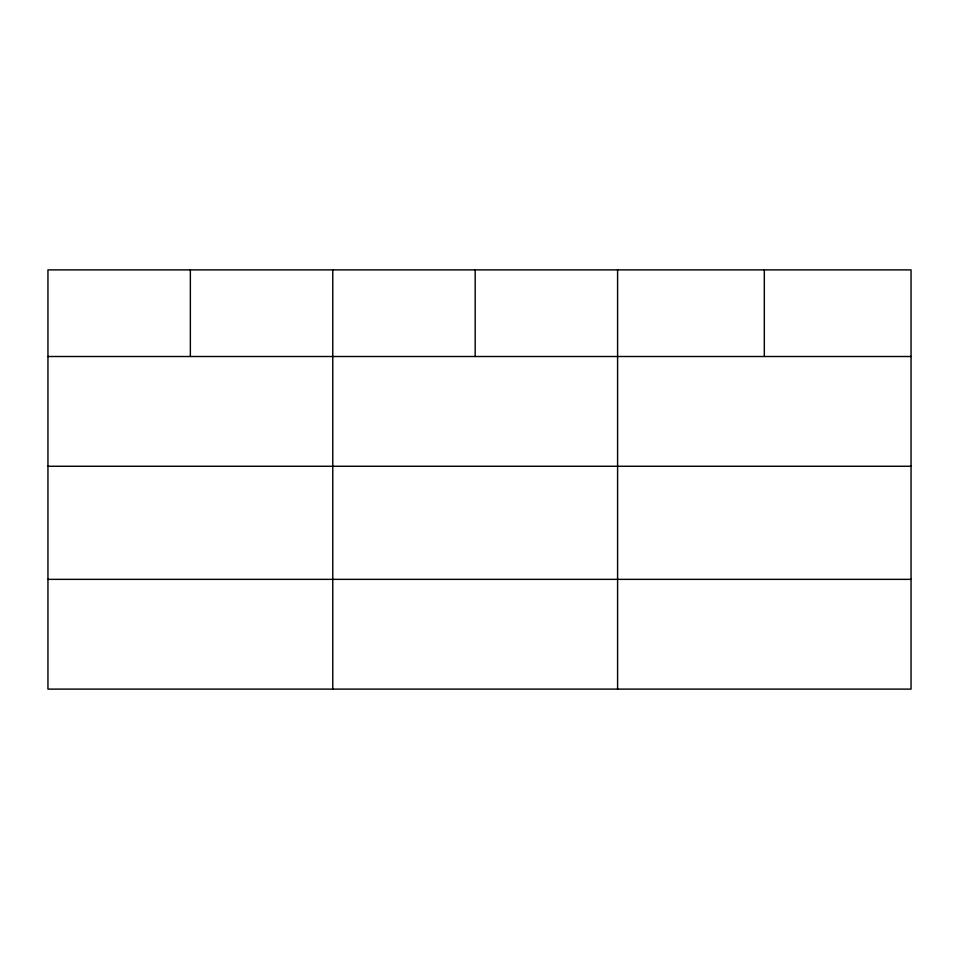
<?xml version="1.0" encoding="UTF-8"?>
<svg xmlns="http://www.w3.org/2000/svg" width="959" height="959" viewBox="0 0 959 959"><rect width="100%" height="100%" fill="white"/><g stroke="black" fill="none" stroke-linecap="round" stroke-linejoin="round"><path stroke-width="1.44" d="M911.05 466.266L911.05 269.887L47.95 269.887L47.95 689.113L911.05 689.113L911.05 466.266L47.95 466.266M47.95 356.508L911.05 356.508M47.95 579.356L911.05 579.356M764.323 269.887L764.323 356.508M617.596 269.887L617.596 689.113M475.184 269.887L475.184 356.508M332.773 269.887L332.773 689.113M190.362 269.887L190.362 356.508"/></g></svg>
